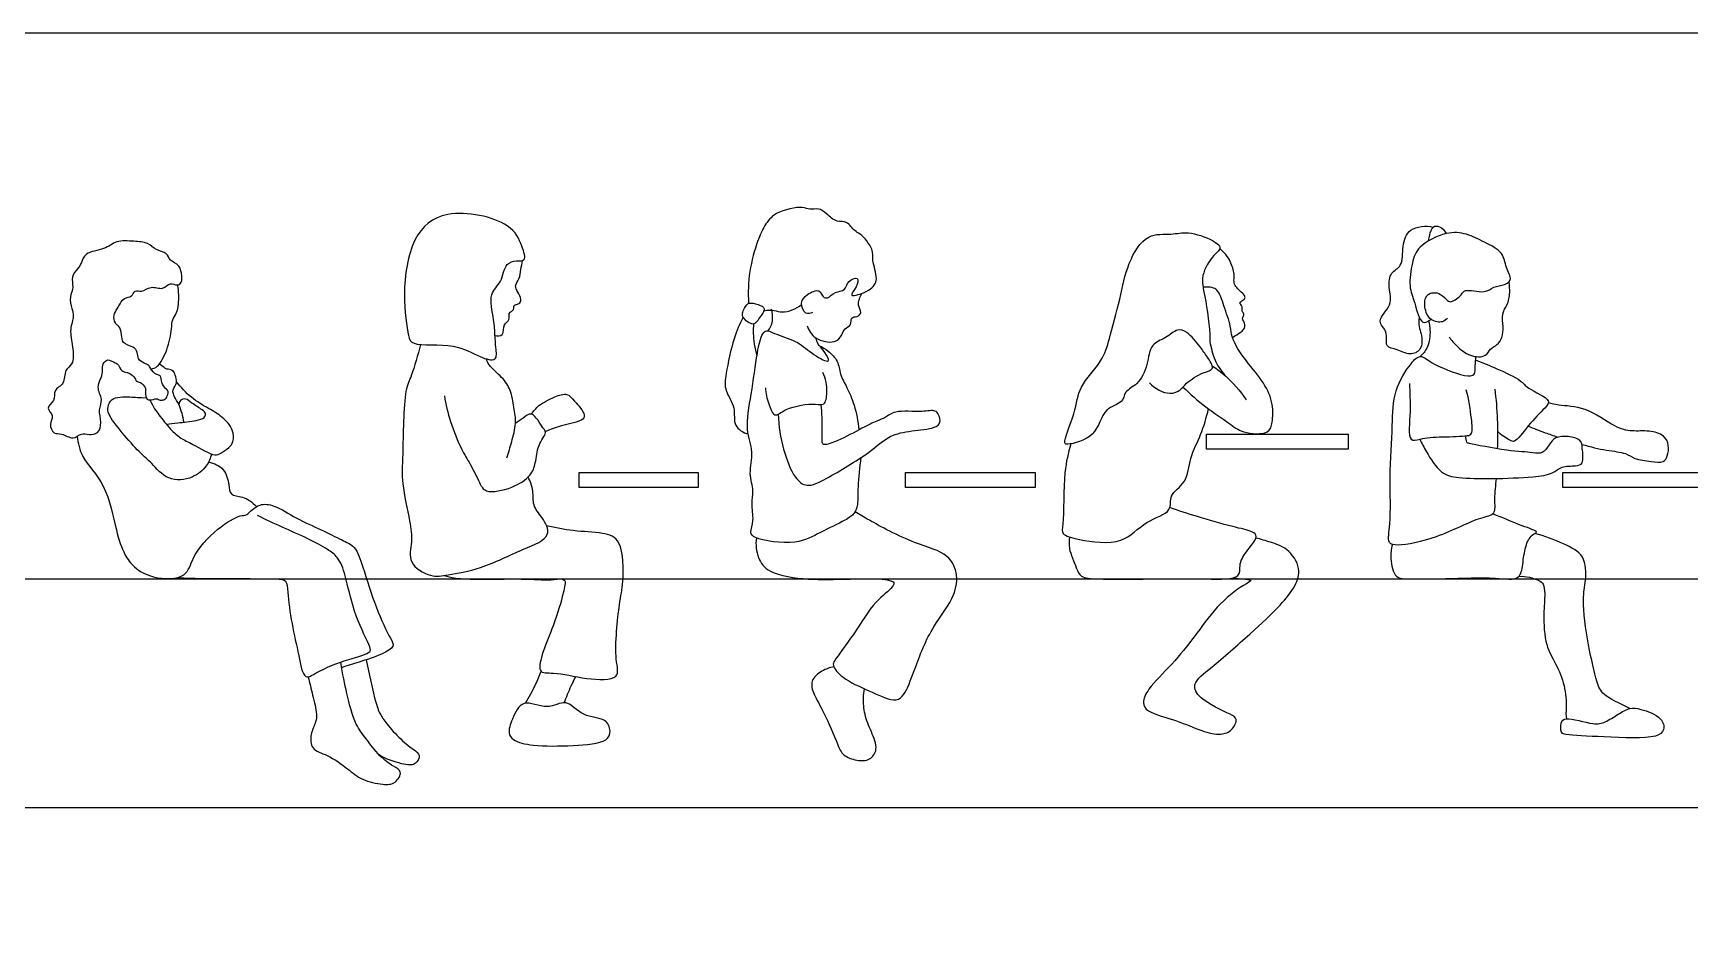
# Model space of a CAD drawing. Header units: millimetres. Extents: x 11.2 to 50.9, y -0.3 to 14.1.
# Drawn here: x 26.587 to 29.349, y 5.86 to 7.354 of the extents above; entities that cross this region are included whole.
import ezdxf

# ---------------------------------------------------------------- set-up
doc = ezdxf.new("R2010")
doc.units = ezdxf.units.MM
for name, color, linetype, true_color in [('AG-DIAGRAM', 7, 'Continuous', 0xfecc66), ('AG-GUIDE', 7, 'Continuous', 0xcccccc), ('AG-PEOPLE', 7, 'Continuous', 0x66ccff), ('X-VPRT', 6, 'Continuous', 0xff00ff)]:
    doc.layers.add(name, color=color, linetype=linetype, true_color=true_color)

msp = doc.modelspace()

# ---------------------------------------------------------------- linework, layer by layer
at = {"layer": 'AG-DIAGRAM'}
msp.add_line((24.5327, 6.0628), (30.246, 6.0628), dxfattribs=at)
at = {"layer": 'AG-GUIDE'}
msp.add_line((24.5327, 6.4438), (30.246, 6.4438), dxfattribs=at)
at = {"layer": 'AG-PEOPLE'}
for points in [[(28.5438, 6.6601), (28.5438, 6.6855), (28.7797, 6.6855), (28.7797, 6.6601)], [(27.4976, 6.5962), (27.4976, 6.6216), (27.6959, 6.6216), (27.6959, 6.5962)], [(28.0419, 6.5962), (28.0419, 6.6216), (28.2577, 6.6216), (28.2577, 6.5962)], [(29.1374, 6.6216), (29.3914, 6.6216), (29.3914, 6.5962), (29.1374, 6.5962)]]:
    msp.add_lwpolyline(points, close=True, dxfattribs=at)
for points, knots in [([(27.3777, 6.9679), (27.3718, 6.9616), (27.3707, 6.9383), (27.3453, 6.9201), (27.357, 6.8748), (27.3579, 6.8328), (27.3621, 6.8048), (27.3278, 6.8144), (27.2919, 6.8383), (27.2196, 6.831), (27.2115, 6.8511), (27.2023, 6.9214), (27.2158, 7.0137), (27.2732, 7.0653), (27.3845, 7.0414), (27.4018, 7.0011), (27.411, 6.9731), (27.3927, 6.9752), (27.3814, 6.972), (27.3777, 6.9679)], [0, 0, 0, 0, 0.375506, 0.718157, 1.121078, 1.542513, 1.815269, 2.124867, 2.557001, 3.058776, 3.305593, 3.821386, 4.422036, 4.935004, 5.559171, 5.966249, 6.295257, 6.509692, 6.751092, 6.751092, 6.751092, 6.751092]), ([(27.8867, 6.8883), (27.8833, 6.8868), (27.8736, 6.883), (27.8653, 6.9053), (27.8765, 6.9187), (27.8993, 6.929), (27.903, 6.9132), (27.913, 6.9109), (27.9236, 6.924), (27.9426, 6.9232), (27.9443, 6.9413), (27.9648, 6.9489), (27.9614, 6.9301), (27.9427, 6.911), (27.9842, 6.9237), (27.9976, 6.9435), (27.9847, 6.9752), (27.9902, 6.9934), (27.9666, 7.0203), (27.9569, 7.0227), (27.9442, 7.042), (27.9267, 7.0375), (27.9103, 7.0528), (27.8976, 7.0629), (27.8813, 7.0586), (27.87, 7.0664), (27.8234, 7.0564), (27.8066, 7.0332), (27.7939, 7.0064), (27.7799, 6.9559), (27.779, 6.9214), (27.7802, 6.9038)], [0, 0, 0, 0, 0.198641, 0.450136, 0.696364, 0.961308, 1.1646, 1.327595, 1.561101, 1.796712, 2.030101, 2.252195, 2.472641, 2.706698, 3.02562, 3.313113, 3.640288, 3.897779, 4.231079, 4.426551, 4.688622, 4.922571, 5.19515, 5.430814, 5.654942, 5.867398, 6.260361, 6.573562, 6.891722, 7.317553, 7.748668, 7.748668, 7.748668, 7.748668]), ([(28.4487, 6.7708), (28.4569, 6.7612), (28.4817, 6.7488), (28.5007, 6.7587), (28.5095, 6.7711), (28.536, 6.7888), (28.5596, 6.7926), (28.5437, 6.8152), (28.5338, 6.8305), (28.5123, 6.8562), (28.4945, 6.8622), (28.476, 6.8442), (28.4491, 6.8364), (28.4462, 6.8004), (28.431, 6.7678), (28.4061, 6.7578), (28.4052, 6.7356), (28.3697, 6.7304), (28.3621, 6.6787), (28.3142, 6.6676), (28.3022, 6.6693), (28.3273, 6.7232), (28.3285, 6.7645), (28.3714, 6.8065), (28.3816, 6.8448), (28.4002, 6.9116), (28.4103, 6.9686), (28.4422, 7.0216), (28.4849, 7.0171), (28.5127, 7.0242), (28.5526, 7.0106), (28.571, 6.996), (28.5534, 6.9835), (28.5325, 6.9483), (28.5416, 6.9159), (28.5494, 6.8608), (28.549, 6.8409), (28.5499, 6.8344), (28.5527, 6.8238), (28.557, 6.8081), (28.5672, 6.7913), (28.5735, 6.784)], [0, 0, 0, 0, 0.371653, 0.630317, 0.864891, 1.209984, 1.461153, 1.730139, 2.00935, 2.352806, 2.593352, 2.887185, 3.189527, 3.536448, 3.896855, 4.19048, 4.440347, 4.761315, 5.174527, 5.573042, 5.719602, 6.150526, 6.56092, 7.004648, 7.388386, 7.884883, 8.358873, 8.804387, 9.173402, 9.499427, 9.891735, 10.141774, 10.386063, 10.759361, 11.115927, 11.626668, 11.665649, 11.665649, 11.905703, 12.15022, 12.476501, 12.476501, 12.476501, 12.476501]), ([(28.898, 6.8801), (28.8961, 6.868), (28.903, 6.8525), (28.9037, 6.8254), (28.8821, 6.8155), (28.8626, 6.8273), (28.8392, 6.8294), (28.8477, 6.8572), (28.8241, 6.8738), (28.8555, 6.9006), (28.8464, 6.9287), (28.8491, 6.9562), (28.8718, 6.9645), (28.8693, 6.9992), (28.8799, 7.0307), (28.9094, 7.0333), (28.9216, 7.0306)], [0, 0, 0, 0, 0.27332, 0.571821, 0.827566, 1.111716, 1.365351, 1.645385, 1.917334, 2.250628, 2.568897, 2.86329, 3.124745, 3.460021, 3.785741, 4.150552, 4.150552, 4.150552, 4.150552]), ([(28.9451, 6.8787), (28.9429, 6.8761), (28.9376, 6.8705), (28.9147, 6.8736), (28.9061, 6.8965), (28.9078, 6.9175), (28.9224, 6.9223), (28.9343, 6.9197), (28.9452, 6.9075), (28.9519, 6.9042), (28.9699, 6.9171), (28.9728, 6.9288), (29.0083, 6.9184), (29.0213, 6.9321), (29.0402, 6.9334), (29.0545, 6.9423), (29.0416, 6.964), (29.0391, 6.9891), (29.0063, 7.0057), (28.9775, 7.0205), (28.9429, 7.0237), (28.8954, 6.9998), (28.8862, 6.9717), (28.8798, 6.9308), (28.8911, 6.9071), (28.8997, 6.8645), (28.9138, 6.874), (28.918, 6.8765)], [0, 0, 0, 0, 0.182738, 0.434126, 0.709156, 0.958092, 1.162428, 1.360107, 1.5863, 1.732005, 1.988788, 2.167566, 2.487305, 2.730349, 2.975909, 3.178109, 3.442892, 3.726254, 4.059746, 4.387481, 4.721551, 5.122904, 5.431997, 5.787075, 6.09924, 6.434481, 6.653508, 6.653508, 6.653508, 6.653508]), ([(28.9139, 7.0078), (28.9142, 7.0111), (28.9154, 7.0172), (28.9198, 7.033), (28.933, 7.0326), (28.9409, 7.0245), (28.943, 7.0196)], [0, 0, 0, 0, 0.1810619, 0.3977804, 0.5812715, 0.8104381, 0.8104381, 0.8104381, 0.8104381]), ([(26.7114, 6.8092), (26.7008, 6.8036), (26.7074, 6.7875), (26.6905, 6.764), (26.7049, 6.7435), (26.6954, 6.7259), (26.7021, 6.7054), (26.6971, 6.6857), (26.6803, 6.6837), (26.6675, 6.6883), (26.6537, 6.674), (26.6354, 6.6882), (26.6213, 6.6842), (26.6129, 6.7022), (26.6238, 6.7155), (26.6067, 6.7295), (26.6252, 6.7401), (26.6202, 6.7604), (26.6413, 6.7679), (26.6384, 6.7936), (26.6556, 6.8007), (26.6541, 6.832), (26.647, 6.8592), (26.6565, 6.8819), (26.6515, 6.8948), (26.6474, 6.9144), (26.6557, 6.9304), (26.6496, 6.9476), (26.662, 6.9611), (26.6685, 6.9708), (26.6735, 6.9897), (26.7069, 6.9919), (26.7256, 7.0091), (26.7549, 7.0066), (26.779, 7.0055), (26.7913, 6.9914), (26.8111, 6.9883), (26.8145, 6.9737), (26.8328, 6.9678), (26.8351, 6.9494), (26.8359, 6.9386), (26.8277, 6.9317), (26.8151, 6.9395), (26.8039, 6.9242), (26.7833, 6.9341), (26.7694, 6.9208), (26.756, 6.9268), (26.7527, 6.9131), (26.7377, 6.9141), (26.7307, 6.8987), (26.7258, 6.8924), (26.7199, 6.8803), (26.7254, 6.868), (26.7311, 6.8655), (26.7359, 6.8515), (26.735, 6.8355), (26.7547, 6.8321), (26.7622, 6.822), (26.7611, 6.8102), (26.7722, 6.8032), (26.7804, 6.8009), (26.7827, 6.7947), (26.7924, 6.783), (26.8012, 6.7841), (26.8003, 6.7705), (26.8079, 6.7614), (26.8138, 6.7569), (26.8106, 6.7462), (26.8057, 6.7424), (26.7991, 6.741), (26.7934, 6.7455), (26.7877, 6.7427), (26.7753, 6.741), (26.7743, 6.7557), (26.7756, 6.7631), (26.7667, 6.7725), (26.7589, 6.7723), (26.7564, 6.7821), (26.7445, 6.789), (26.7339, 6.7894), (26.7303, 6.8012), (26.7244, 6.8042), (26.7161, 6.8085), (26.7114, 6.8092)], [0, 0, 0, 0, 0.273693, 0.607964, 0.905248, 1.17796, 1.476804, 1.747667, 1.994413, 2.226016, 2.483329, 2.771199, 3.001966, 3.25529, 3.501586, 3.75147, 4.003816, 4.271473, 4.544226, 4.844574, 5.093971, 5.438205, 5.791738, 6.097831, 6.333997, 6.617668, 6.887164, 7.148748, 7.412507, 7.637542, 7.900005, 8.255665, 8.578926, 8.92262, 9.236059, 9.508812, 9.78235, 10.013083, 10.279612, 10.547675, 10.758176, 10.941916, 11.164603, 11.413781, 11.698773, 11.964967, 12.178842, 12.383574, 12.613946, 12.866226, 13.055457, 13.28564, 13.510508, 13.666867, 13.909291, 14.152599, 14.420486, 14.641396, 14.852347, 15.077215, 15.260032, 15.423209, 15.670514, 15.83541, 16.051156, 16.274829, 16.441936, 16.643165, 16.804717, 16.965515, 17.127663, 17.287592, 17.491483, 17.715438, 17.897595, 18.116523, 18.284125, 18.473232, 18.709749, 18.912386, 19.12124, 19.288347, 19.530348, 19.530348, 19.530348, 19.530348]), ([(28.5867, 6.8465), (28.5982, 6.8538), (28.6071, 6.8582), (28.6086, 6.8705), (28.6016, 6.8773), (28.6079, 6.8856), (28.6013, 6.8905), (28.6048, 6.8981), (28.5963, 6.9044), (28.6047, 6.9087), (28.6084, 6.9117), (28.6072, 6.9175), (28.599, 6.9241), (28.5922, 6.931), (28.5884, 6.9397), (28.5909, 6.9505), (28.5854, 6.9707), (28.577, 6.985), (28.5657, 6.9947)], [0, 0, 0, 0, 0.245045, 0.462479, 0.654642, 0.842151, 1.008387, 1.184183, 1.364801, 1.540452, 1.683689, 1.830153, 2.046066, 2.257018, 2.4535, 2.669966, 2.977825, 3.287612, 3.287612, 3.287612, 3.287612]), ([(27.3575, 6.8498), (27.3614, 6.8492), (27.3729, 6.8482), (27.3704, 6.8695), (27.3833, 6.8747), (27.3783, 6.8878), (27.3901, 6.892), (27.3874, 6.9017), (27.3984, 6.9014), (27.4022, 6.9106), (27.3952, 6.9221), (27.3894, 6.9328), (27.3989, 6.9441), (27.4003, 6.9601), (27.4025, 6.9699), (27.4033, 6.9749)], [0, 0, 0, 0, 0.213563, 0.466885, 0.673756, 0.872943, 1.065727, 1.22719, 1.404915, 1.579972, 1.805335, 2.011225, 2.235266, 2.483498, 2.726177, 2.726177, 2.726177, 2.726177]), ([(26.7839, 6.7938), (26.7876, 6.7949), (26.7965, 6.7967), (26.8121, 6.826), (26.8188, 6.8598), (26.8183, 6.8766), (26.8289, 6.8871), (26.8309, 6.9177), (26.8293, 6.9285), (26.8282, 6.9341)], [0, 0, 0, 0, 0.216811, 0.578134, 0.963118, 1.21359, 1.450771, 1.797758, 2.064738, 2.064738, 2.064738, 2.064738]), ([(28.9483, 6.8472), (28.952, 6.8417), (28.9609, 6.8316), (28.9815, 6.814), (29.0104, 6.8131), (29.0156, 6.8281), (29.0289, 6.8335), (29.0372, 6.8465), (29.0389, 6.8646), (29.0353, 6.8852), (29.0446, 6.9006), (29.0483, 6.9103), (29.0497, 6.9247), (29.0482, 6.9394)], [0, 0, 0, 0, 0.272058, 0.590787, 0.894228, 1.116606, 1.339066, 1.571737, 1.831296, 2.109169, 2.357963, 2.560264, 2.828713, 2.828713, 2.828713, 2.828713]), ([(27.8778, 6.8659), (27.8807, 6.8581), (27.8892, 6.8426), (27.9241, 6.8351), (27.9364, 6.85), (27.9391, 6.8619), (27.9527, 6.8659), (27.9495, 6.8812), (27.9615, 6.8803), (27.9701, 6.8882), (27.9614, 6.9001), (27.9648, 6.9104), (27.9673, 6.9171), (27.9692, 6.9201)], [0, 0, 0, 0, 0.295794, 0.626701, 0.868288, 1.067783, 1.268832, 1.465681, 1.645336, 1.824161, 2.032916, 2.222878, 2.416064, 2.416064, 2.416064, 2.416064]), ([(28.5043, 6.7638), (28.5165, 6.7522), (28.5408, 6.7304), (28.5814, 6.704), (28.6026, 6.6864), (28.6483, 6.6837), (28.6537, 6.7058), (28.6557, 6.7361), (28.6398, 6.7725), (28.6099, 6.8054), (28.584, 6.8454), (28.585, 6.8655), (28.5721, 6.8991), (28.5643, 6.9269), (28.5509, 6.9313), (28.5377, 6.9302)], [0, 0, 0, 0, 0.446697, 0.876845, 1.215056, 1.604714, 1.871168, 2.2137, 2.602591, 3.032269, 3.45415, 3.731929, 4.106414, 4.441004, 4.688799, 4.688799, 4.688799, 4.688799]), ([(27.7711, 6.8802), (27.7652, 6.8686), (27.7543, 6.8459), (27.7423, 6.7872), (27.7389, 6.7577), (27.7602, 6.7302), (27.7524, 6.6976), (27.7715, 6.688), (27.7795, 6.6854)], [0, 0, 0, 0, 0.369856, 0.824211, 1.143403, 1.476541, 1.795253, 2.094115, 2.094115, 2.094115, 2.094115]), ([(27.7802, 6.9038), (27.7721, 6.8959), (27.7682, 6.8844), (27.7724, 6.8773), (27.7887, 6.864), (27.7974, 6.8788), (27.8107, 6.8951), (27.796, 6.9021), (27.7842, 6.9044), (27.7802, 6.9038)], [0, 0, 0, 0, 0.254769, 0.444556, 0.709584, 0.955962, 1.229417, 1.455942, 1.718497, 1.718497, 1.718497, 1.718497]), ([(27.8055, 6.8908), (27.8195, 6.8944), (27.8369, 6.8835), (27.8595, 6.8943), (27.8686, 6.9015)], [0, 0, 0, 0, 0.3626515, 0.811854, 0.811854, 0.811854, 0.811854]), ([(27.813, 6.8575), (27.8159, 6.8618), (27.8209, 6.8713), (27.8205, 6.8866), (27.8185, 6.8936)], [0, 0, 0, 0, 0.2337234, 0.5114803, 0.5114803, 0.5114803, 0.5114803]), ([(27.9674, 6.6462), (27.9652, 6.6301), (27.9615, 6.599), (27.9632, 6.5685), (27.957, 6.552), (27.9401, 6.5406), (27.8978, 6.5212), (27.8617, 6.4993), (27.7909, 6.5088), (27.7816, 6.5215), (27.7902, 6.5421), (27.7837, 6.5695), (27.79, 6.591), (27.7794, 6.62), (27.79, 6.6564), (27.7733, 6.6937), (27.7856, 6.7525), (27.7934, 6.8175), (27.8013, 6.8522), (27.811, 6.8597), (27.8243, 6.8519), (27.8605, 6.8416), (27.8819, 6.8217), (27.9113, 6.8042), (27.915, 6.8108), (27.9044, 6.8261), (27.8955, 6.8346), (27.8932, 6.8422), (27.8925, 6.8457)], [0, 0, 0, 0, 0.413168, 0.737773, 0.970481, 1.230296, 1.628027, 2.029887, 2.511434, 2.713698, 2.978811, 3.29083, 3.566143, 3.885456, 4.240883, 4.606674, 5.063874, 5.555917, 5.897727, 6.07163, 6.289651, 6.648163, 6.992178, 7.313605, 7.423479, 7.672016, 7.887919, 8.083184, 8.083184, 8.083184, 8.083184]), ([(27.7886, 6.869), (27.7881, 6.8638), (27.787, 6.8533), (27.7902, 6.8278), (27.794, 6.8157)], [0, 0, 0, 0, 0.2351, 0.60055, 0.60055, 0.60055, 0.60055]), ([(28.9138, 6.8741), (28.9165, 6.8645), (28.9167, 6.8442), (28.912, 6.8287), (28.9045, 6.8187), (28.9, 6.8147)], [0, 0, 0, 0, 0.3130796, 0.5439046, 0.7851238, 0.7851238, 0.7851238, 0.7851238]), ([(27.2331, 6.8349), (27.2286, 6.8178), (27.2191, 6.7815), (27.2046, 6.7589), (27.2043, 6.6484), (27.2007, 6.6055), (27.2157, 6.5408), (27.2202, 6.5068), (27.2106, 6.4695), (27.2504, 6.4456), (27.2802, 6.4509), (27.3362, 6.4604), (27.4004, 6.4928), (27.4547, 6.513), (27.4364, 6.5471), (27.4192, 6.5658), (27.4224, 6.5911), (27.4161, 6.6064), (27.4128, 6.6138)], [0, 0, 0, 0, 0.452999, 0.787876, 1.422586, 1.861464, 2.351999, 2.723758, 3.08004, 3.464271, 3.803739, 4.2656, 4.813386, 5.238585, 5.57092, 5.885005, 6.18562, 6.492511, 6.492511, 6.492511, 6.492511]), ([(27.8982, 6.8326), (27.9034, 6.8302), (27.9133, 6.8244), (27.9302, 6.8073), (27.9321, 6.7848), (27.9449, 6.7624), (27.9574, 6.7335), (27.9627, 6.7062), (27.9637, 6.6922)], [0, 0, 0, 0, 0.245943, 0.527686, 0.803639, 1.100224, 1.433301, 1.817098, 1.817098, 1.817098, 1.817098]), ([(26.8306, 6.7336), (26.8242, 6.7458), (26.8173, 6.7559), (26.8252, 6.7667), (26.8272, 6.7725), (26.8247, 6.7836), (26.8207, 6.7928), (26.8099, 6.7933), (26.8061, 6.7962), (26.8004, 6.8), (26.798, 6.8024)], [0, 0, 0, 0, 0.284236, 0.529162, 0.706183, 0.946116, 1.16778, 1.388161, 1.548791, 1.777926, 1.777926, 1.777926, 1.777926]), ([(27.377, 6.6458), (27.3801, 6.6547), (27.3851, 6.6726), (27.3937, 6.7032), (27.3888, 6.7297), (27.3844, 6.759), (27.3702, 6.7801), (27.3465, 6.7994), (27.3444, 6.8072), (27.3431, 6.8107)], [0, 0, 0, 0, 0.330235, 0.675929, 0.998386, 1.331113, 1.648695, 1.98433, 2.191629, 2.191629, 2.191629, 2.191629]), ([(28.5533, 6.7988), (28.5611, 6.7938), (28.5765, 6.7832), (28.6002, 6.7573), (28.6098, 6.7427)], [0, 0, 0, 0, 0.3185977, 0.7545082, 0.7545082, 0.7545082, 0.7545082]), ([(29.0264, 6.6113), (29.0255, 6.6), (29.0221, 6.579), (29.0264, 6.5494), (28.996, 6.5469), (28.9289, 6.5104), (28.8661, 6.4986), (28.8437, 6.5022), (28.852, 6.5404), (28.8478, 6.6146), (28.8541, 6.6983), (28.8541, 6.7569), (28.882, 6.8019), (28.9003, 6.8195), (28.9186, 6.8023), (28.9709, 6.7809), (28.9928, 6.7825), (28.9907, 6.8), (28.9927, 6.8094), (28.9933, 6.8145)], [0, 0, 0, 0, 0.334883, 0.61356, 0.889028, 1.401143, 1.86332, 2.084608, 2.403547, 2.909137, 3.439289, 3.878521, 4.288857, 4.542124, 4.805808, 5.244794, 5.478206, 5.691104, 5.916137, 5.916137, 5.916137, 5.916137]), ([(28.9925, 6.8088), (29.0044, 6.8044), (29.026, 6.7952), (29.0692, 6.7757), (29.0772, 6.761), (29.121, 6.7432), (29.1057, 6.7268), (29.0804, 6.7014), (29.0584, 6.6702), (29.0489, 6.6755), (29.0344, 6.6834), (29.0294, 6.6899)], [0, 0, 0, 0, 0.353753, 0.732841, 0.981627, 1.33599, 1.547403, 1.911039, 2.246439, 2.408161, 2.692379, 2.692379, 2.692379, 2.692379]), ([(26.7819, 6.7423), (26.788, 6.7298), (26.7973, 6.7172), (26.8158, 6.6935), (26.8336, 6.6773), (26.853, 6.6698), (26.8898, 6.6468), (26.9002, 6.6537), (26.9141, 6.6624), (26.9223, 6.6727), (26.9216, 6.6937), (26.9031, 6.7149), (26.8797, 6.728), (26.8498, 6.7456), (26.8337, 6.7631), (26.8265, 6.7726)], [3.776354, 3.776354, 3.776354, 3.776354, 4.083998, 4.450719, 4.76777, 5.082325, 5.503551, 5.72057, 5.984067, 6.218751, 6.506282, 6.850487, 7.195705, 7.583486, 7.979334, 7.979334, 7.979334, 7.979334]), ([(27.8081, 6.7625), (27.8085, 6.7534), (27.8128, 6.7375), (27.8227, 6.7104), (27.8426, 6.7306), (27.8903, 6.7378), (27.9075, 6.7315), (27.9126, 6.7569), (27.9091, 6.778), (27.9041, 6.7882)], [0, 0, 0, 0, 0.310717, 0.580227, 0.850616, 1.266593, 1.487737, 1.753001, 2.097942, 2.097942, 2.097942, 2.097942]), ([(28.882, 6.77), (28.8822, 6.7542), (28.885, 6.7274), (28.878, 6.6697), (28.9019, 6.6791), (28.9357, 6.681), (28.9771, 6.6815), (28.988, 6.6856), (28.985, 6.7139), (28.9812, 6.7436), (28.9767, 6.7592)], [0, 0, 0, 0, 0.395023, 0.782703, 1.003764, 1.354525, 1.721993, 1.887537, 2.17073, 2.570595, 2.570595, 2.570595, 2.570595]), ([(26.8847, 6.6522), (26.8831, 6.6452), (26.877, 6.6303), (26.8537, 6.6105), (26.8111, 6.6054), (26.7845, 6.6388), (26.7649, 6.6529), (26.7101, 6.7163), (26.7121, 6.7301), (26.7166, 6.7474), (26.749, 6.7483), (26.7643, 6.7457), (26.7759, 6.7462)], [0.017034, 0.017034, 0.017034, 0.017034, 0.318127, 0.67992, 1.092759, 1.497305, 1.854817, 2.445491, 2.684214, 2.930374, 3.292163, 3.600925, 3.600925, 3.600925, 3.600925]), ([(26.8098, 6.7016), (26.8161, 6.7024), (26.828, 6.7043), (26.8585, 6.7068), (26.8727, 6.7118), (26.8762, 6.7195), (26.8688, 6.7267), (26.8517, 6.7363), (26.8424, 6.7458), (26.8323, 6.742), (26.829, 6.734), (26.8357, 6.7215), (26.8374, 6.7103), (26.8378, 6.705)], [0, 0, 0, 0, 0.278814, 0.635121, 0.878998, 1.037304, 1.229638, 1.520087, 1.747859, 1.936306, 2.109029, 2.35596, 2.578293, 2.578293, 2.578293, 2.578293]), ([(27.273, 6.7491), (27.2755, 6.7346), (27.2818, 6.7068), (27.3005, 6.66), (27.3159, 6.6365), (27.3314, 6.6049), (27.3411, 6.5852), (27.3873, 6.5946), (27.4174, 6.6145), (27.4259, 6.6375), (27.4273, 6.6659), (27.445, 6.6882), (27.4366, 6.6947), (27.4198, 6.7267), (27.4039, 6.7105), (27.3955, 6.7064), (27.3915, 6.7032)], [0, 0, 0, 0, 0.412649, 0.847426, 1.184545, 1.54846, 1.813399, 2.216884, 2.591442, 2.887175, 3.223839, 3.528107, 3.714187, 4.053318, 4.299879, 4.542608, 4.542608, 4.542608, 4.542608]), ([(27.4181, 6.7186), (27.4217, 6.7238), (27.4295, 6.7342), (27.4563, 6.7479), (27.4779, 6.7547), (27.4897, 6.7408), (27.5101, 6.718), (27.5015, 6.7061), (27.4667, 6.6996), (27.4504, 6.693), (27.4414, 6.6899)], [0, 0, 0, 0, 0.270249, 0.612641, 0.890377, 1.148242, 1.477806, 1.674642, 2.037348, 2.369042, 2.369042, 2.369042, 2.369042]), ([(29.0289, 6.6609), (29.0295, 6.6772), (29.0295, 6.7101), (29.0268, 6.7438), (29.0248, 6.7605)], [0, 0, 0, 0, 0.4016948, 0.8093215, 0.8093215, 0.8093215, 0.8093215]), ([(27.8295, 6.7185), (27.83, 6.6988), (27.8363, 6.6613), (27.8545, 6.6132), (27.8779, 6.5947), (27.9129, 6.6126), (27.9811, 6.6528), (28.0136, 6.6839), (28.0511, 6.6913), (28.0889, 6.6939), (28.1016, 6.7041), (28.0975, 6.7176), (28.0909, 6.7266), (28.0679, 6.7211), (28.0248, 6.7262), (28.0083, 6.7124), (27.9933, 6.7072), (27.9681, 6.695), (27.9311, 6.6741), (27.9055, 6.666), (27.9021, 6.6712), (27.9034, 6.6949), (27.9024, 6.7209), (27.9012, 6.7344)], [0, 0, 0, 0, 0.454753, 0.875796, 1.163772, 1.516021, 2.049804, 2.446782, 2.808703, 3.171623, 3.385353, 3.592561, 3.772072, 4.049026, 4.439278, 4.70304, 4.931595, 5.243702, 5.641859, 5.932322, 6.105235, 6.359778, 6.737296, 6.737296, 6.737296, 6.737296]), ([(28.3172, 6.6691), (28.3131, 6.6532), (28.3047, 6.6246), (28.3062, 6.5374), (28.3004, 6.5172), (28.3344, 6.508), (28.4054, 6.4985), (28.4386, 6.5411), (28.4881, 6.5542), (28.4796, 6.5849), (28.5126, 6.6038), (28.5142, 6.6465), (28.5356, 6.6841), (28.5432, 6.7131), (28.5469, 6.7275)], [0, 0, 0, 0, 0.424121, 0.981346, 1.22247, 1.547949, 2.048138, 2.4851, 2.879941, 3.167129, 3.508673, 3.891441, 4.288501, 4.691968, 4.691968, 4.691968, 4.691968]), ([(29.1693, 6.6681), (29.1835, 6.6641), (29.2116, 6.6573), (29.2422, 6.6552), (29.2569, 6.6429), (29.2841, 6.6399), (29.3056, 6.6367), (29.3129, 6.649), (29.3151, 6.667), (29.307, 6.6845), (29.2808, 6.692), (29.2524, 6.6891), (29.2224, 6.6966), (29.1775, 6.7318), (29.1314, 6.7324), (29.1194, 6.7361), (29.1136, 6.7374)], [0.822929, 0.822929, 0.822929, 0.822929, 1.151053, 1.475426, 1.717014, 2.016761, 2.273089, 2.469364, 2.709897, 2.94902, 3.236822, 3.541326, 3.854835, 4.286251, 4.667246, 4.909087, 4.909087, 4.909087, 4.909087]), ([(29.0798, 6.6987), (29.0892, 6.6949), (29.1028, 6.6895), (29.1218, 6.6829), (29.1294, 6.6803)], [0, 0, 0, 0, 0.3164803, 0.5082494, 0.5082494, 0.5082494, 0.5082494]), ([(26.6606, 6.6816), (26.6626, 6.6701), (26.6666, 6.6449), (26.7113, 6.6012), (26.7243, 6.5267), (26.7382, 6.4852), (26.7555, 6.4623), (26.7865, 6.4433), (26.8446, 6.4426), (26.852, 6.4835), (26.8929, 6.5287), (26.9356, 6.5532), (26.9417, 6.5462), (26.9605, 6.5707), (26.9935, 6.5667), (27.0267, 6.5432), (27.0673, 6.5267), (27.101, 6.5087), (27.1257, 6.4985), (27.1381, 6.461), (27.1574, 6.3974), (27.1812, 6.3469), (27.1916, 6.3307), (27.1667, 6.3163), (27.1307, 6.3055), (27.1114, 6.299), (27.1016, 6.2959)], [0, 0, 0, 0, 0.380083, 0.877064, 1.437029, 1.859953, 2.185283, 2.557143, 3.015721, 3.35987, 3.863351, 4.303783, 4.617704, 4.99931, 5.260136, 5.661204, 6.097581, 6.493284, 6.808585, 7.194659, 7.734524, 8.216609, 8.454614, 8.764701, 9.168569, 9.524469, 9.524469, 9.524469, 9.524469]), ([(28.8992, 6.6771), (28.9025, 6.6697), (28.9097, 6.6561), (28.9334, 6.618), (28.9649, 6.6118), (29.0205, 6.6105), (29.0853, 6.6134), (29.1204, 6.618), (29.1348, 6.6325), (29.1585, 6.6319), (29.1734, 6.635), (29.1698, 6.6619), (29.1689, 6.6767), (29.146, 6.6822), (29.1246, 6.6814), (29.115, 6.6677), (29.1041, 6.6515), (29.0853, 6.6552), (29.0465, 6.6567), (28.9827, 6.6692), (28.9772, 6.6708), (28.9754, 6.6791), (28.9764, 6.6825)], [0, 0, 0, 0, 0.281308, 0.650812, 0.964519, 1.393178, 1.863375, 2.19437, 2.441529, 2.715266, 2.912379, 3.192645, 3.404832, 3.666267, 3.926444, 4.15494, 4.39336, 4.620052, 4.997455, 5.452948, 5.579905, 5.767001, 5.767001, 5.767001, 5.767001]), ([(26.8798, 6.6387), (26.8889, 6.637), (26.9078, 6.6288), (26.9139, 6.602), (26.915, 6.5824), (26.9379, 6.5823), (26.9524, 6.5723), (26.9596, 6.5645)], [0, 0, 0, 0, 0.345296, 0.682604, 0.946086, 1.233319, 1.565645, 1.565645, 1.565645, 1.565645]), ([(26.8283, 6.4463), (26.8404, 6.4449), (26.8885, 6.4447), (26.9885, 6.4442), (27.0106, 6.443), (27.0114, 6.4191), (27.0184, 6.3674), (27.0297, 6.3205), (27.038, 6.2728), (27.0627, 6.291), (27.1101, 6.3099), (27.1531, 6.3198), (27.1463, 6.3367), (27.1194, 6.3912), (27.11, 6.4472), (27.0965, 6.4809), (27.0767, 6.4943), (27.0349, 6.5174), (26.9883, 6.5356), (26.9614, 6.5499)], [0.303691, 0.303691, 0.303691, 0.303691, 0.699498, 1.363597, 1.628229, 1.907549, 2.373547, 2.84907, 3.236736, 3.521569, 4.00754, 4.401599, 4.618912, 5.119342, 5.620617, 5.990245, 6.294836, 6.735398, 7.628421, 7.628421, 7.628421, 7.628421]), ([(27.7931, 6.5121), (27.7914, 6.5013), (27.7944, 6.4778), (27.8144, 6.4516), (27.884, 6.4413), (27.9411, 6.4439), (28.0272, 6.4453), (28.0197, 6.4277), (27.9878, 6.4053), (27.9579, 6.3531), (27.9237, 6.3095), (27.9191, 6.2991), (27.938, 6.2756), (27.9795, 6.2587), (28.0204, 6.2385), (28.0395, 6.2472), (28.0555, 6.2878), (28.0802, 6.3581), (28.1221, 6.4077), (28.1307, 6.4498), (28.1136, 6.4883), (28.0561, 6.5013), (27.9814, 6.5413), (27.9655, 6.551), (27.9577, 6.5559)], [0, 0, 0, 0, 0.339913, 0.663285, 1.138081, 1.633778, 2.136364, 2.307547, 2.668806, 3.14891, 3.581435, 3.756896, 4.054974, 4.468129, 4.858826, 5.096514, 5.474546, 5.995117, 6.472333, 6.84576, 7.19672, 7.650586, 8.193405, 8.505021, 8.505021, 8.505021, 8.505021]), ([(28.3154, 6.5137), (28.3145, 6.5074), (28.3127, 6.4948), (28.3266, 6.4626), (28.3332, 6.4453), (28.3669, 6.443), (28.4524, 6.4438), (28.5362, 6.4446), (28.602, 6.4419), (28.5972, 6.468), (28.6082, 6.4886), (28.6316, 6.5143), (28.6182, 6.5242), (28.5853, 6.5309), (28.5275, 6.5476), (28.4975, 6.5575), (28.4823, 6.5628)], [0, 0, 0, 0, 0.262623, 0.616377, 0.8595, 1.181336, 1.742682, 2.328371, 2.766283, 3.01676, 3.319602, 3.650909, 3.845414, 4.194333, 4.666556, 5.086686, 5.086686, 5.086686, 5.086686]), ([(28.8535, 6.5013), (28.8514, 6.4933), (28.8493, 6.4781), (28.8564, 6.4433), (28.8852, 6.4447), (28.9432, 6.4434), (29.0212, 6.4477), (29.0665, 6.4397), (29.0711, 6.4692), (29.0742, 6.497), (29.0836, 6.5173), (29.1001, 6.5223), (29.0647, 6.5335), (29.0372, 6.5462), (29.0205, 6.5522)], [0, 0, 0, 0, 0.284648, 0.611083, 0.884021, 1.325232, 1.848282, 2.199542, 2.472942, 2.786633, 3.054593, 3.222347, 3.512466, 3.930968, 3.930968, 3.930968, 3.930968]), ([(27.2726, 6.4496), (27.2878, 6.4439), (27.336, 6.4426), (27.4087, 6.4449), (27.4519, 6.4407), (27.478, 6.4469), (27.4697, 6.4151), (27.4582, 6.3702), (27.419, 6.2833), (27.4592, 6.2896), (27.5064, 6.2756), (27.5685, 6.275), (27.555, 6.3126), (27.564, 6.4036), (27.5718, 6.4346), (27.5717, 6.5107), (27.5355, 6.5216), (27.4886, 6.523), (27.458, 6.5291), (27.4433, 6.5323)], [0, 0, 0, 0, 0.450839, 0.98152, 1.401233, 1.66221, 1.952434, 2.421254, 2.966542, 3.261245, 3.726502, 4.159882, 4.492238, 5.083212, 5.467615, 5.930863, 6.277647, 6.711209, 7.108902, 7.108902, 7.108902, 7.108902]), ([(29.2495, 6.2278), (29.2309, 6.2376), (29.2035, 6.2485), (29.1929, 6.2742), (29.1797, 6.334), (29.1687, 6.4083), (29.1768, 6.44), (29.1763, 6.485), (29.1377, 6.5027), (29.1075, 6.516), (29.0909, 6.5194)], [0.214573, 0.214573, 0.214573, 0.214573, 0.587175, 0.884905, 1.349257, 1.859772, 2.201466, 2.566849, 2.931968, 3.351988, 3.351988, 3.351988, 3.351988]), ([(28.5894, 6.4459), (28.5944, 6.4453), (28.6025, 6.4436), (28.6238, 6.4425), (28.6, 6.4319), (28.5583, 6.3976), (28.5237, 6.3468), (28.4877, 6.3024), (28.4469, 6.2631), (28.4352, 6.2379), (28.4458, 6.2198), (28.4956, 6.2086), (28.5335, 6.19), (28.5669, 6.1827), (28.5863, 6.1902), (28.5968, 6.2109), (28.5817, 6.2192), (28.5321, 6.2415), (28.5175, 6.2701), (28.556, 6.2988), (28.6156, 6.3515), (28.6658, 6.3978), (28.6919, 6.4307), (28.7024, 6.4613), (28.6801, 6.4956), (28.6517, 6.5045), (28.6339, 6.5101), (28.6259, 6.512)], [0, 0, 0, 0, 0.234362, 0.453202, 0.685278, 1.139818, 1.617565, 2.080539, 2.535073, 2.832214, 3.075175, 3.49898, 3.905814, 4.24837, 4.515513, 4.772059, 4.995632, 5.444504, 5.742263, 6.126866, 6.680014, 7.183772, 7.5689, 7.896079, 8.25865, 8.560811, 8.822609, 8.822609, 8.822609, 8.822609]), ([(29.0645, 6.4482), (29.0754, 6.4493), (29.0972, 6.4426), (29.1061, 6.4357), (29.1083, 6.4178), (29.1048, 6.3832), (29.1076, 6.3329), (29.1248, 6.306), (29.1418, 6.2662), (29.1439, 6.2316), (29.1423, 6.2155), (29.1436, 6.2107)], [0, 0, 0, 0, 0.328829, 0.518228, 0.754113, 1.092436, 1.535013, 1.907433, 2.220757, 2.525835, 2.736627, 2.736627, 2.736627, 2.736627]), ([(27.0457, 6.2807), (27.0485, 6.2706), (27.053, 6.2511), (27.0613, 6.2187), (27.0587, 6.2034), (27.0489, 6.1854), (27.0502, 6.1579), (27.0794, 6.1511), (27.1119, 6.1274), (27.1348, 6.1079), (27.1697, 6.1005), (27.1915, 6.1011), (27.2044, 6.1236), (27.1862, 6.1318), (27.1636, 6.1486), (27.1424, 6.178), (27.1235, 6.2007), (27.1099, 6.2529), (27.1036, 6.2843), (27.1003, 6.3051)], [0, 0, 0, 0, 0.368346, 0.741527, 0.994327, 1.288188, 1.601361, 1.940064, 2.356302, 2.72007, 3.104482, 3.404244, 3.688106, 3.944659, 4.297973, 4.689075, 5.045735, 5.525587, 5.959051, 5.959051, 5.959051, 5.959051]), ([(27.4082, 6.2367), (27.4143, 6.2468), (27.4238, 6.2644), (27.4315, 6.2825), (27.4343, 6.2899)], [0, 0, 0, 0, 0.370616, 0.6193058, 0.6193058, 0.6193058, 0.6193058]), ([(27.4729, 6.2373), (27.4764, 6.247), (27.482, 6.2608), (27.4894, 6.2758), (27.4921, 6.2809)], [0, 0, 0, 0, 0.3442461, 0.5217146, 0.5217146, 0.5217146, 0.5217146]), ([(27.9224, 6.2971), (27.9154, 6.2961), (27.9023, 6.2915), (27.8818, 6.2749), (27.8889, 6.2496), (27.9062, 6.2222), (27.9282, 6.1692), (27.9363, 6.1492), (27.9603, 6.1402), (27.983, 6.1407), (27.9971, 6.1603), (27.9845, 6.1898), (27.9728, 6.2169), (27.9711, 6.245), (27.9724, 6.2556), (27.9733, 6.2608)], [0, 0, 0, 0, 0.272294, 0.556599, 0.834562, 1.183232, 1.631212, 1.901426, 2.187616, 2.46157, 2.722624, 3.047015, 3.377228, 3.68534, 3.920225, 3.920225, 3.920225, 3.920225]), ([(27.3883, 6.176), (27.3841, 6.1789), (27.378, 6.1875), (27.3859, 6.2102), (27.4025, 6.247), (27.4446, 6.2231), (27.4767, 6.2465), (27.5026, 6.2121), (27.5422, 6.2133), (27.5514, 6.1904), (27.5441, 6.1698), (27.4848, 6.1655), (27.4239, 6.1643), (27.3954, 6.1712), (27.3883, 6.176)], [0, 0, 0, 0, 0.21708, 0.520801, 0.874608, 1.260219, 1.610651, 1.981299, 2.354583, 2.629101, 2.881413, 3.338395, 3.841882, 4.207316, 4.207316, 4.207316, 4.207316]), ([(29.1436, 6.2107), (29.1385, 6.2102), (29.1336, 6.2043), (29.1338, 6.187), (29.1452, 6.1829), (29.2074, 6.1806), (29.2904, 6.1763), (29.3087, 6.1914), (29.3031, 6.2146), (29.2679, 6.2274), (29.2494, 6.2299), (29.2294, 6.2182), (29.208, 6.2044), (29.1885, 6.1993), (29.1536, 6.2118), (29.1436, 6.2107)], [0, 0, 0, 0, 0.192702, 0.412108, 0.582501, 1.037984, 1.567822, 1.807849, 2.055043, 2.398123, 2.644152, 2.912991, 3.198746, 3.460595, 3.843273, 3.843273, 3.843273, 3.843273])]:
    msp.add_open_spline(points, degree=3, knots=knots, dxfattribs=at)
msp.add_open_spline([(27.1427, 6.3091), (27.1535, 6.2555), (27.162, 6.2257), (27.1674, 6.215), (27.1831, 6.194), (27.2106, 6.1661), (27.2311, 6.1537), (27.2318, 6.1456), (27.2235, 6.1321), (27.202, 6.1344), (27.1685, 6.1462), (27.1634, 6.1513)], degree=3, dxfattribs=at)
at = {"layer": 'X-VPRT'}
msp.add_lwpolyline([(24.3803, 7.3539), (24.3803, 5.8299), (30.3984, 5.8299), (30.3984, 7.3539)], close=True, dxfattribs=at)

doc.saveas('drawing.dxf')
